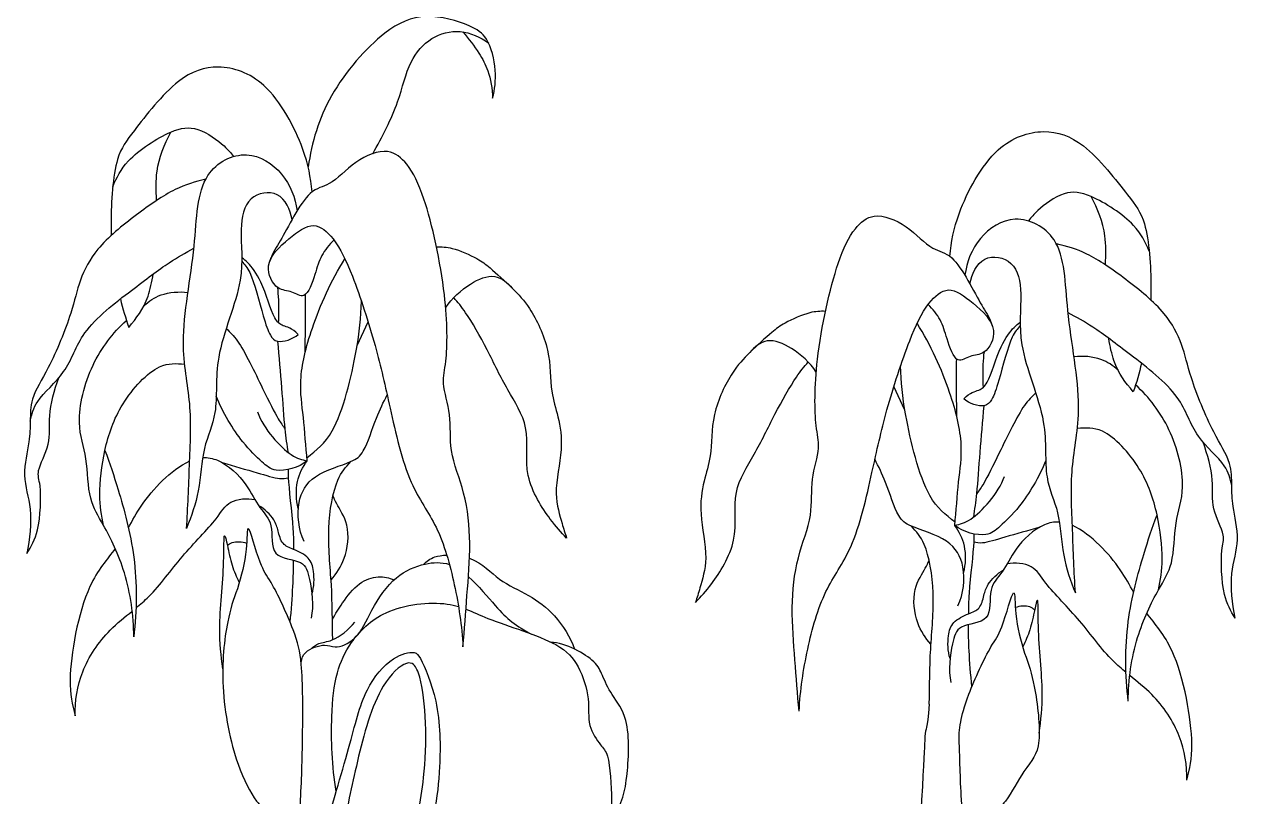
# Model space of a CAD drawing. Header units: millimetres. Extents: x 0.2 to 24.3, y 8.3 to 14.
# Drawn here: x 13.716 to 15.387, y 11.958 to 13.021 of the extents above; entities that cross this region are included whole.
import ezdxf

# ---------------------------------------------------------------- set-up
doc = ezdxf.new("R2010")
doc.units = ezdxf.units.MM
doc.layers.add('AG-PLANTS', color=7, linetype='Continuous', true_color=0x66ccff)

msp = doc.modelspace()

# ---------------------------------------------------------------- linework, layer by layer
at = {"layer": 'AG-PLANTS'}
for p, q in [((14.1743, 12.5789), (14.1895, 12.6115)), ((14.9285, 12.4902), (14.9133, 12.5227))]:
    msp.add_line(p, q, dxfattribs=at)
for points, knots in [([(14.3609, 12.9195), (14.3641, 12.932), (14.367, 12.957), (14.3559, 13.004), (14.3292, 13.0213), (14.2664, 13.0393), (14.2077, 13.0131), (14.1308, 12.9249), (14.112, 12.859), (14.107, 12.825)], [0.694749, 0.694749, 0.694749, 0.694749, 0.941891, 1.206924, 1.425871, 1.734824, 2.046675, 2.469107, 2.872775, 2.872775, 2.872775, 2.872775]), ([(14.1959, 12.8432), (14.2089, 12.8662), (14.2329, 12.9125), (14.244, 12.9698), (14.2747, 13.0052), (14.3168, 13.016), (14.3443, 13.0038), (14.3555, 12.9953)], [0, 0, 0, 0, 0.353586, 0.655691, 0.917169, 1.16929, 1.427749, 1.427749, 1.427749, 1.427749]), ([(14.3198, 13.0108), (14.3281, 13.0019), (14.3425, 12.9817), (14.3557, 12.958), (14.3608, 12.9322), (14.3609, 12.9195)], [0, 0, 0, 0, 0.2402865, 0.449019, 0.6947492, 0.6947492, 0.6947492, 0.6947492]), ([(14.1123, 12.7905), (14.1104, 12.8108), (14.1036, 12.8505), (14.054, 12.9454), (13.9833, 12.969), (13.9244, 12.9492), (13.8669, 12.8739), (13.8395, 12.839), (13.8353, 12.7685), (13.8357, 12.7363), (13.8358, 12.7306)], [0, 0, 0, 0, 0.310948, 0.712454, 1.038159, 1.34197, 1.720741, 1.990848, 2.362259, 2.445221, 2.445221, 2.445221, 2.445221]), ([(13.8381, 12.7977), (13.8434, 12.8105), (13.8552, 12.836), (13.9166, 12.8765), (13.9547, 12.8824), (13.9925, 12.8545), (14.0002, 12.8444), (14.004, 12.8392)], [0, 0, 0, 0, 0.256426, 0.58998, 0.833499, 1.093564, 1.268363, 1.268363, 1.268363, 1.268363]), ([(13.8982, 12.7787), (13.8976, 12.7934), (13.8965, 12.8244), (13.909, 12.8561), (13.9178, 12.8729)], [0.8056449, 0.8056449, 0.8056449, 0.8056449, 1.0161777, 1.3163752, 1.3163752, 1.3163752, 1.3163752]), ([(14.9904, 12.7018), (14.9923, 12.7221), (14.9991, 12.7618), (15.0488, 12.8567), (15.1194, 12.8802), (15.1783, 12.8605), (15.2358, 12.7851), (15.2633, 12.7502), (15.2674, 12.6797), (15.2671, 12.6475), (15.2669, 12.6419)], [0, 0, 0, 0, 0.310948, 0.712454, 1.038159, 1.34197, 1.720741, 1.990848, 2.362259, 2.445221, 2.445221, 2.445221, 2.445221]), ([(14.32, 12.1643), (14.3222, 12.1878), (14.3254, 12.2349), (14.3316, 12.3066), (14.3245, 12.3756), (14.2998, 12.4332), (14.3052, 12.4828), (14.2898, 12.5273), (14.299, 12.5593), (14.2988, 12.6514), (14.2705, 12.7791), (14.2463, 12.8282), (14.2171, 12.8532), (14.17, 12.8343), (14.1379, 12.7976), (14.1052, 12.796), (14.0693, 12.7208), (14.059, 12.7092), (14.054, 12.6951)], [0, 0, 0, 0, 0.334562, 0.672063, 1.002886, 1.313519, 1.593096, 1.855831, 2.076867, 2.456886, 2.918728, 3.209169, 3.431921, 3.701865, 3.97429, 4.190757, 4.539159, 4.740961, 4.740961, 4.740961, 4.740961]), ([(13.9395, 12.3271), (13.9415, 12.356), (13.9433, 12.4134), (13.9478, 12.5006), (13.9272, 12.5845), (13.9541, 12.7133), (13.9535, 12.8176), (14.0231, 12.8528), (14.0754, 12.8183), (14.0894, 12.7826), (14.0918, 12.7645)], [2.734988, 2.734988, 2.734988, 2.734988, 3.105615, 3.472319, 3.839353, 4.297962, 4.693712, 5.002501, 5.297131, 5.591591, 5.591591, 5.591591, 5.591591]), ([(13.9659, 12.8079), (13.9515, 12.8046), (13.922, 12.796), (13.8698, 12.7593), (13.8149, 12.7151), (13.7914, 12.669), (13.7819, 12.623), (13.7516, 12.5484), (13.7246, 12.508), (13.7245, 12.4747), (13.7239, 12.446), (13.7118, 12.399), (13.7285, 12.3542), (13.7238, 12.3126), (13.7197, 12.2925)], [-3.391373, -3.391373, -3.391373, -3.391373, -3.127, -2.809122, -2.47413, -2.196417, -1.92236, -1.565202, -1.288137, -1.06908, -0.855276, -0.585243, -0.311763, 0, 0, 0, 0]), ([(14.0849, 12.7527), (14.0823, 12.7657), (14.0695, 12.7953), (14.0207, 12.786), (14.0115, 12.7357), (14.0221, 12.6668), (13.9749, 12.5653), (13.9848, 12.4871), (13.9603, 12.4386), (13.9588, 12.3782), (13.9462, 12.344), (13.9395, 12.3271)], [0, 0, 0, 0, 0.250556, 0.49024, 0.754281, 1.087013, 1.503885, 1.851121, 2.136581, 2.441354, 2.734988, 2.734988, 2.734988, 2.734988]), ([(15.2647, 12.7089), (15.2593, 12.7217), (15.2475, 12.7472), (15.1861, 12.7878), (15.148, 12.7937), (15.1103, 12.7658), (15.1025, 12.7557), (15.0988, 12.7504)], [0, 0, 0, 0, 0.256426, 0.58998, 0.833499, 1.093564, 1.268363, 1.268363, 1.268363, 1.268363]), ([(15.2045, 12.69), (15.2051, 12.7046), (15.2062, 12.7356), (15.1938, 12.7673), (15.1849, 12.7841)], [0.8056449, 0.8056449, 0.8056449, 0.8056449, 1.0161777, 1.3163752, 1.3163752, 1.3163752, 1.3163752]), ([(14.7828, 12.0756), (14.7806, 12.0991), (14.7773, 12.1461), (14.7712, 12.2178), (14.7783, 12.2868), (14.8029, 12.3444), (14.7976, 12.394), (14.813, 12.4385), (14.8038, 12.4706), (14.8039, 12.5626), (14.8323, 12.6904), (14.8565, 12.7395), (14.8856, 12.7644), (14.9327, 12.7456), (14.9649, 12.7089), (14.9976, 12.7073), (15.0334, 12.632), (15.0438, 12.6204), (15.0487, 12.6063)], [0, 0, 0, 0, 0.334562, 0.672063, 1.002886, 1.313519, 1.593096, 1.855831, 2.076867, 2.456886, 2.918728, 3.209169, 3.431921, 3.701865, 3.97429, 4.190757, 4.539159, 4.740961, 4.740961, 4.740961, 4.740961]), ([(15.1632, 12.2383), (15.1612, 12.2672), (15.1595, 12.3246), (15.155, 12.4118), (15.1756, 12.4957), (15.1486, 12.6245), (15.1493, 12.7288), (15.0796, 12.764), (15.0273, 12.7295), (15.0133, 12.6939), (15.011, 12.6758)], [0, 0, 0, 0, 0.370627, 0.737331, 1.104365, 1.562974, 1.958723, 2.267513, 2.562142, 2.856603, 2.856603, 2.856603, 2.856603]), ([(14.1424, 12.7243), (14.1358, 12.7179), (14.1233, 12.7019), (14.1174, 12.6791), (14.1041, 12.64), (14.0844, 12.6554), (14.063, 12.6539), (14.0429, 12.6922), (14.0797, 12.7264), (14.1144, 12.7526), (14.1457, 12.725), (14.1699, 12.6735), (14.2012, 12.5769), (14.2191, 12.4952), (14.2432, 12.3878), (14.287, 12.3318), (14.3102, 12.2489), (14.3185, 12.193), (14.32, 12.1643)], [-4.492769, -4.492769, -4.492769, -4.492769, -4.301911, -4.092058, -3.865265, -3.700976, -3.522764, -3.295657, -3.023427, -2.776538, -2.5502, -2.247722, -1.849577, -1.475261, -1.065744, -0.731469, -0.368998, 0, 0, 0, 0]), ([(13.7244, 12.4751), (13.7267, 12.4845), (13.731, 12.5049), (13.777, 12.5415), (13.793, 12.6011), (13.8634, 12.6547), (13.9141, 12.6934), (13.9381, 12.7067), (13.9496, 12.7129)], [0, 0, 0, 0, 0.213518, 0.50666, 0.81633, 1.187043, 1.50638, 1.755206, 1.755206, 1.755206, 1.755206]), ([(14.2836, 12.7148), (14.2909, 12.7149), (14.3052, 12.7148), (14.3407, 12.6991), (14.3573, 12.6865), (14.3894, 12.6573), (14.4134, 12.6312), (14.4418, 12.5735), (14.4395, 12.5162), (14.4522, 12.4811), (14.4586, 12.435), (14.4434, 12.3765), (14.4564, 12.3348), (14.4604, 12.3207), (14.4628, 12.314)], [0, 0, 0, 0, 0.185171, 0.426288, 0.614328, 0.868828, 1.110967, 1.424908, 1.724516, 1.963577, 2.231556, 2.54163, 2.798625, 2.981367, 2.981367, 2.981367, 2.981367]), ([(15.3831, 12.2037), (15.379, 12.2238), (15.3743, 12.2655), (15.391, 12.3103), (15.3789, 12.3572), (15.3783, 12.386), (15.3782, 12.4193), (15.3512, 12.4597), (15.3209, 12.5342), (15.3114, 12.5803), (15.2879, 12.6263), (15.233, 12.6706), (15.1808, 12.7073), (15.1513, 12.7158), (15.1369, 12.7191)], [0, 0, 0, 0, 0.311763, 0.585243, 0.855276, 1.06908, 1.288137, 1.565202, 1.92236, 2.196417, 2.47413, 2.809122, 3.127, 3.391373, 3.391373, 3.391373, 3.391373]), ([(14.0933, 12.5944), (14.0845, 12.6034), (14.0712, 12.6054), (14.0584, 12.6163), (14.0448, 12.6673), (14.0252, 12.6927), (14.0186, 12.6977), (14.0156, 12.6998)], [1.061681, 1.061681, 1.061681, 1.061681, 1.24158, 1.41879, 1.741552, 1.993073, 2.140749, 2.140749, 2.140749, 2.140749]), ([(14.1057, 12.4201), (14.1037, 12.4401), (14.1012, 12.4805), (14.093, 12.5323), (14.1108, 12.6059), (14.1387, 12.6688), (14.1575, 12.6984)], [0, 0, 0, 0, 0.308586, 0.593113, 0.934426, 1.342222, 1.342222, 1.342222, 1.342222]), ([(15.0179, 12.6639), (15.0204, 12.6769), (15.0333, 12.7066), (15.0821, 12.6973), (15.0912, 12.6469), (15.0806, 12.578), (15.1279, 12.4765), (15.1179, 12.3983), (15.1425, 12.3499), (15.144, 12.2894), (15.1565, 12.2552), (15.1632, 12.2383)], [0, 0, 0, 0, 0.250556, 0.49024, 0.754281, 1.087013, 1.503885, 1.851121, 2.136581, 2.441354, 2.734988, 2.734988, 2.734988, 2.734988]), ([(14.0156, 12.6952), (14.0196, 12.6902), (14.0291, 12.6811), (14.0444, 12.6198), (14.0534, 12.5938), (14.0641, 12.5808), (14.086, 12.5877), (14.0933, 12.5944)], [0, 0, 0, 0, 0.174387, 0.487668, 0.700626, 0.844957, 1.061681, 1.061681, 1.061681, 1.061681]), ([(13.86, 12.604), (13.8706, 12.6171), (13.8844, 12.6331), (13.8919, 12.6664), (13.8938, 12.6776)], [3.0425123, 3.0425123, 3.0425123, 3.0425123, 3.3255218, 3.4551643, 3.4551643, 3.4551643, 3.4551643]), ([(14.2963, 12.6313), (14.3049, 12.6444), (14.328, 12.6648), (14.3641, 12.6804), (14.3817, 12.6655), (14.3878, 12.6582)], [0, 0, 0, 0, 0.2722357, 0.507905, 0.7210171, 0.7210171, 0.7210171, 0.7210171]), ([(13.881, 12.6338), (13.8878, 12.6401), (13.9036, 12.6513), (13.9293, 12.6538), (13.9415, 12.652)], [0, 0, 0, 0, 0.20982, 0.4517409, 0.4517409, 0.4517409, 0.4517409]), ([(14.0662, 12.6104), (14.067, 12.6208), (14.0669, 12.6417), (14.0657, 12.6532), (14.065, 12.659)], [0, 0, 0, 0, 0.2222882, 0.3881289, 0.3881289, 0.3881289, 0.3881289]), ([(14.1027, 12.5691), (14.1031, 12.5845), (14.1034, 12.6154), (14.1032, 12.6379), (14.1031, 12.6492)], [0, 0, 0, 0, 0.2703779, 0.5016565, 0.5016565, 0.5016565, 0.5016565]), ([(14.7828, 12.0756), (14.7843, 12.1042), (14.7926, 12.1601), (14.8158, 12.2431), (14.8596, 12.299), (14.8837, 12.4065), (14.9016, 12.4882), (14.9329, 12.5848), (14.9571, 12.6363), (14.9884, 12.6639), (15.0231, 12.6377), (15.0599, 12.6035), (15.0397, 12.5651), (15.0184, 12.5666), (14.9986, 12.5513), (14.9853, 12.5904), (14.9794, 12.6132), (14.967, 12.6292), (14.9604, 12.6356)], [0, 0, 0, 0, 0.368998, 0.731469, 1.065744, 1.475261, 1.849577, 2.247722, 2.5502, 2.776538, 3.023427, 3.295657, 3.522764, 3.700976, 3.865265, 4.092058, 4.301911, 4.492769, 4.492769, 4.492769, 4.492769]), ([(14.1053, 12.4245), (14.1184, 12.4352), (14.1474, 12.4561), (14.1758, 12.5743), (14.1794, 12.6171), (14.1802, 12.6401)], [0, 0, 0, 0, 0.282706, 0.709078, 1.039181, 1.039181, 1.039181, 1.039181]), ([(14.4628, 12.314), (14.4546, 12.3221), (14.4394, 12.3393), (14.4005, 12.3991), (14.4146, 12.4669), (14.3798, 12.5182), (14.355, 12.5717), (14.325, 12.6245), (14.3132, 12.6384), (14.3074, 12.6451)], [2.981367, 2.981367, 2.981367, 2.981367, 3.21454, 3.539922, 3.862263, 4.165559, 4.477964, 4.783389, 4.988221, 4.988221, 4.988221, 4.988221]), ([(13.8669, 12.1779), (13.8668, 12.2075), (13.8587, 12.2653), (13.8268, 12.3312), (13.8033, 12.3666), (13.8041, 12.4253), (13.7854, 12.4726), (13.8064, 12.5561), (13.838, 12.5961), (13.8568, 12.6136)], [0, 0, 0, 0, 0.374722, 0.7106, 0.966773, 1.26101, 1.544132, 1.901849, 2.250614, 2.250614, 2.250614, 2.250614]), ([(14.8191, 12.6261), (14.8119, 12.6262), (14.7976, 12.6261), (14.7621, 12.6103), (14.7454, 12.5978), (14.7133, 12.5686), (14.6894, 12.5424), (14.6609, 12.4848), (14.6633, 12.4275), (14.6506, 12.3924), (14.6442, 12.3463), (14.6593, 12.2877), (14.6464, 12.2461), (14.6424, 12.2319), (14.64, 12.2253)], [0, 0, 0, 0, 0.185171, 0.426288, 0.614328, 0.868828, 1.110967, 1.424908, 1.724516, 1.963577, 2.231556, 2.54163, 2.798625, 2.981367, 2.981367, 2.981367, 2.981367]), ([(15.3784, 12.3864), (15.376, 12.3957), (15.3717, 12.4162), (15.3258, 12.4528), (15.3098, 12.5124), (15.2393, 12.5659), (15.1887, 12.6047), (15.1647, 12.618), (15.1531, 12.6241)], [0, 0, 0, 0, 0.213518, 0.50666, 0.81633, 1.187043, 1.50638, 1.755206, 1.755206, 1.755206, 1.755206]), ([(13.9942, 12.6024), (13.9997, 12.597), (14.0122, 12.5866), (14.0441, 12.52), (14.0646, 12.4787), (14.072, 12.4687), (14.0753, 12.4642)], [0, 0, 0, 0, 0.1921311, 0.5334609, 0.8065221, 0.9690284, 0.9690284, 0.9690284, 0.9690284]), ([(14.997, 12.3313), (14.9991, 12.3513), (15.0016, 12.3918), (15.0098, 12.4436), (14.992, 12.5172), (14.964, 12.58), (14.9452, 12.6096)], [0, 0, 0, 0, 0.308586, 0.593113, 0.934426, 1.342222, 1.342222, 1.342222, 1.342222]), ([(15.0094, 12.5057), (15.0183, 12.5147), (15.0316, 12.5167), (15.0444, 12.5276), (15.058, 12.5785), (15.0776, 12.6039), (15.0842, 12.6089), (15.0871, 12.6111)], [0, 0, 0, 0, 0.179899, 0.357109, 0.679871, 0.931393, 1.079068, 1.079068, 1.079068, 1.079068]), ([(15.0872, 12.6065), (15.0832, 12.6015), (15.0737, 12.5923), (15.0584, 12.531), (15.0494, 12.505), (15.0386, 12.4921), (15.0167, 12.499), (15.0094, 12.5057)], [0, 0, 0, 0, 0.174387, 0.487668, 0.700626, 0.844957, 1.061681, 1.061681, 1.061681, 1.061681]), ([(14.0797, 12.4316), (14.078, 12.4424), (14.0746, 12.4646), (14.071, 12.5222), (14.0672, 12.5635), (14.0652, 12.5849)], [0, 0, 0, 0, 0.2277441, 0.5270148, 0.8462332, 0.8462332, 0.8462332, 0.8462332]), ([(14.8064, 12.5425), (14.7979, 12.5556), (14.7747, 12.5761), (14.7387, 12.5916), (14.7211, 12.5768), (14.715, 12.5694)], [0, 0, 0, 0, 0.2722357, 0.507905, 0.7210171, 0.7210171, 0.7210171, 0.7210171]), ([(15.2428, 12.5153), (15.2321, 12.5284), (15.2184, 12.5443), (15.2108, 12.5776), (15.209, 12.5889)], [0, 0, 0, 0, 0.2830096, 0.412652, 0.412652, 0.412652, 0.412652]), ([(15.0366, 12.5216), (15.0358, 12.532), (15.0358, 12.5529), (15.0371, 12.5645), (15.0378, 12.5702)], [0, 0, 0, 0, 0.2222882, 0.3881289, 0.3881289, 0.3881289, 0.3881289]), ([(15.2218, 12.5451), (15.2149, 12.5514), (15.1992, 12.5625), (15.1735, 12.5651), (15.1613, 12.5633)], [0, 0, 0, 0, 0.20982, 0.4517409, 0.4517409, 0.4517409, 0.4517409]), ([(13.8254, 12.3312), (13.8223, 12.3451), (13.8179, 12.3737), (13.8254, 12.4368), (13.8462, 12.499), (13.8989, 12.5566), (13.9254, 12.5544), (13.9369, 12.5534)], [0, 0, 0, 0, 0.259196, 0.571177, 0.900567, 1.237369, 1.471343, 1.471343, 1.471343, 1.471343]), ([(14.64, 12.2253), (14.6482, 12.2333), (14.6633, 12.2505), (14.7022, 12.3103), (14.6881, 12.3781), (14.723, 12.4295), (14.7478, 12.483), (14.7778, 12.5357), (14.7896, 12.5496), (14.7953, 12.5564)], [0, 0, 0, 0, 0.233173, 0.558555, 0.880896, 1.184192, 1.496597, 1.802023, 2.006854, 2.006854, 2.006854, 2.006854]), ([(14.9975, 12.3358), (14.9844, 12.3464), (14.9554, 12.3673), (14.9269, 12.4856), (14.9234, 12.5284), (14.9226, 12.5513)], [0, 0, 0, 0, 0.282706, 0.709078, 1.039181, 1.039181, 1.039181, 1.039181]), ([(15.0001, 12.4804), (14.9997, 12.4958), (14.9994, 12.5266), (14.9995, 12.5492), (14.9997, 12.5605)], [0, 0, 0, 0, 0.2703779, 0.5016565, 0.5016565, 0.5016565, 0.5016565]), ([(13.7197, 12.2925), (13.7259, 12.3027), (13.7377, 12.3224), (13.7404, 12.3865), (13.7317, 12.4063), (13.7543, 12.444), (13.7478, 12.4826), (13.7577, 12.5177), (13.7637, 12.5345)], [0, 0, 0, 0, 0.237806, 0.54748, 0.730359, 0.977225, 1.226636, 1.517826, 1.517826, 1.517826, 1.517826]), ([(15.1086, 12.5137), (15.103, 12.5082), (15.0905, 12.4978), (15.0586, 12.4313), (15.0382, 12.39), (15.0308, 12.3799), (15.0275, 12.3754)], [0, 0, 0, 0, 0.1921311, 0.5334609, 0.8065221, 0.9690284, 0.9690284, 0.9690284, 0.9690284]), ([(15.2359, 12.0892), (15.236, 12.1188), (15.2441, 12.1765), (15.276, 12.2424), (15.2995, 12.2779), (15.2986, 12.3366), (15.3173, 12.3839), (15.2964, 12.4673), (15.2648, 12.5074), (15.246, 12.5248)], [0, 0, 0, 0, 0.374722, 0.7106, 0.966773, 1.26101, 1.544132, 1.901849, 2.250614, 2.250614, 2.250614, 2.250614]), ([(14.1057, 12.4201), (14.0941, 12.4109), (14.0616, 12.402), (14.0427, 12.4196), (14.014, 12.4461), (13.9893, 12.4869), (13.9804, 12.5094)], [0.464482, 0.464482, 0.464482, 0.464482, 0.729685, 0.919496, 1.165523, 1.50444, 1.50444, 1.50444, 1.50444]), ([(14.1013, 12.3094), (14.0938, 12.3257), (14.0893, 12.3639), (14.1121, 12.4031), (14.1668, 12.4173), (14.1852, 12.4316), (14.2002, 12.4811), (14.2105, 12.5006), (14.2156, 12.5111)], [0, 0, 0, 0, 0.291175, 0.549252, 0.838072, 1.027935, 1.305394, 1.541286, 1.541286, 1.541286, 1.541286]), ([(15.0231, 12.3429), (15.0248, 12.3537), (15.0282, 12.3759), (15.0317, 12.4335), (15.0356, 12.4747), (15.0376, 12.4961)], [0, 0, 0, 0, 0.2277441, 0.5270148, 0.8462332, 0.8462332, 0.8462332, 0.8462332]), ([(14.0373, 12.4876), (14.0455, 12.464), (14.0816, 12.4248), (14.0981, 12.4221), (14.1057, 12.4201)], [-0.5376102, -0.5376102, -0.5376102, -0.5376102, -0.1934577, 0, 0, 0, 0]), ([(15.2774, 12.2425), (15.2804, 12.2563), (15.2849, 12.285), (15.2773, 12.3481), (15.2566, 12.4103), (15.2039, 12.4679), (15.1773, 12.4656), (15.1658, 12.4647)], [0, 0, 0, 0, 0.259196, 0.571177, 0.900567, 1.237369, 1.471343, 1.471343, 1.471343, 1.471343]), ([(15.3831, 12.2037), (15.3769, 12.2139), (15.3651, 12.2337), (15.3623, 12.2977), (15.371, 12.3175), (15.3485, 12.3553), (15.355, 12.3938), (15.345, 12.4289), (15.3391, 12.4458)], [0, 0, 0, 0, 0.237806, 0.54748, 0.730359, 0.977225, 1.226636, 1.517826, 1.517826, 1.517826, 1.517826]), ([(13.8272, 12.4346), (13.834, 12.4167), (13.8464, 12.3796), (13.8721, 12.2861), (13.8712, 12.2142), (13.8669, 12.1779)], [-1.105047, -1.105047, -1.105047, -1.105047, -0.803917, -0.416395, 0, 0, 0, 0]), ([(13.8595, 12.3281), (13.8649, 12.3379), (13.8821, 12.3695), (13.917, 12.4068), (13.9439, 12.4204)], [1.2087486, 1.2087486, 1.2087486, 1.2087486, 1.3950189, 1.7809821, 1.7809821, 1.7809821, 1.7809821]), ([(13.9617, 12.4247), (13.9687, 12.425), (13.9909, 12.421), (14.0237, 12.389), (14.0383, 12.3555), (14.0613, 12.334), (14.0519, 12.2849), (14.1015, 12.2853), (14.11, 12.2561), (14.1151, 12.2209), (14.111, 12.2037)], [1.886108, 1.886108, 1.886108, 1.886108, 2.013694, 2.298602, 2.539198, 2.755299, 3.001485, 3.240736, 3.445135, 3.735248, 3.735248, 3.735248, 3.735248]), ([(13.9888, 12.4178), (14.0047, 12.4129), (14.035, 12.4049), (14.0669, 12.3944), (14.0756, 12.3962), (14.0795, 12.3969)], [0, 0, 0, 0, 0.2808471, 0.5055965, 0.6422199, 0.6422199, 0.6422199, 0.6422199]), ([(14.0934, 12.3547), (14.0903, 12.3666), (14.0894, 12.3924), (14.0995, 12.4117), (14.1057, 12.4201)], [0, 0, 0, 0, 0.2418767, 0.464482, 0.464482, 0.464482, 0.464482]), ([(14.1408, 12.174), (14.1404, 12.1992), (14.1403, 12.2501), (14.1317, 12.3246), (14.1437, 12.3949), (14.1586, 12.4115), (14.1655, 12.4192)], [0, 0, 0, 0, 0.346198, 0.696278, 1.023573, 1.244257, 1.244257, 1.244257, 1.244257]), ([(15.0015, 12.2207), (15.009, 12.2369), (15.0135, 12.2751), (14.9907, 12.3143), (14.936, 12.3286), (14.9175, 12.3428), (14.9026, 12.3923), (14.8923, 12.4118), (14.8871, 12.4224)], [0, 0, 0, 0, 0.291175, 0.549252, 0.838072, 1.027935, 1.305394, 1.541286, 1.541286, 1.541286, 1.541286]), ([(15.1224, 12.4207), (15.1135, 12.3981), (15.0888, 12.3573), (15.0601, 12.3308), (15.0412, 12.3133), (15.0087, 12.3221), (14.997, 12.3313)], [0, 0, 0, 0, 0.338917, 0.584943, 0.774754, 1.039958, 1.039958, 1.039958, 1.039958]), ([(14.0793, 12.4083), (14.0793, 12.4045), (14.0787, 12.397), (14.0863, 12.3327), (14.0869, 12.3069), (14.0869, 12.2984)], [0, 0, 0, 0, 0.1346666, 0.4681363, 0.6343887, 0.6343887, 0.6343887, 0.6343887]), ([(14.997, 12.3313), (15.0047, 12.3334), (15.0211, 12.336), (15.0573, 12.3752), (15.0655, 12.3988)], [0, 0, 0, 0, 0.1934577, 0.5376102, 0.5376102, 0.5376102, 0.5376102]), ([(13.87, 12.2177), (13.876, 12.2227), (13.8997, 12.2432), (13.9306, 12.2887), (13.9812, 12.3379), (13.9967, 12.3673), (14.0228, 12.3691), (14.0337, 12.3671)], [0.862999, 0.862999, 0.862999, 0.862999, 0.974441, 1.312272, 1.644246, 1.863958, 2.093483, 2.093483, 2.093483, 2.093483]), ([(14.1385, 12.2566), (14.1462, 12.2652), (14.1595, 12.2846), (14.1655, 12.332), (14.1458, 12.3604), (14.1428, 12.3686), (14.1411, 12.3723)], [0, 0, 0, 0, 0.2339574, 0.5031362, 0.7294313, 0.8692207, 0.8692207, 0.8692207, 0.8692207]), ([(14.1122, 12.2368), (14.1154, 12.2467), (14.1157, 12.2679), (14.1095, 12.2879), (14.0871, 12.2988), (14.0704, 12.3044), (14.0655, 12.3243), (14.0613, 12.3398), (14.0471, 12.3541), (14.0388, 12.3587)], [0, 0, 0, 0, 0.222052, 0.398659, 0.591121, 0.753895, 0.923594, 1.085119, 1.29794, 1.29794, 1.29794, 1.29794]), ([(15.2359, 12.0892), (15.2316, 12.1255), (15.2307, 12.1973), (15.2564, 12.2909), (15.2688, 12.328), (15.2755, 12.3459)], [0, 0, 0, 0, 0.416395, 0.803917, 1.105047, 1.105047, 1.105047, 1.105047]), ([(14.0962, 11.9475), (14.098, 11.9791), (14.0996, 12.0391), (14.1, 12.1411), (14.0892, 12.1851), (14.0561, 12.2563), (14.0405, 12.2734), (14.0218, 12.3484), (14.0236, 12.2912), (14.015, 12.2619), (14.0095, 12.2442)], [0, 0, 0, 0, 0.387443, 0.780079, 1.058553, 1.395548, 1.619013, 1.898237, 2.111571, 2.408401, 2.408401, 2.408401, 2.408401]), ([(14.9619, 12.0852), (14.9624, 12.1105), (14.9625, 12.1614), (14.971, 12.2358), (14.9591, 12.3062), (14.9442, 12.3228), (14.9373, 12.3304)], [0, 0, 0, 0, 0.346198, 0.696278, 1.023573, 1.244257, 1.244257, 1.244257, 1.244257]), ([(15.1411, 12.3359), (15.134, 12.3363), (15.1119, 12.3322), (15.079, 12.3003), (15.0645, 12.2668), (15.0414, 12.2453), (15.0508, 12.1961), (15.0012, 12.1965), (14.9928, 12.1674), (14.9877, 12.1322), (14.9918, 12.1149)], [1.886108, 1.886108, 1.886108, 1.886108, 2.013694, 2.298602, 2.539198, 2.755299, 3.001485, 3.240736, 3.445135, 3.735248, 3.735248, 3.735248, 3.735248]), ([(15.0093, 12.266), (15.0124, 12.2779), (15.0133, 12.3037), (15.0032, 12.3229), (14.997, 12.3313)], [0, 0, 0, 0, 0.2418767, 0.464482, 0.464482, 0.464482, 0.464482]), ([(15.114, 12.329), (15.0981, 12.3241), (15.0678, 12.3161), (15.0359, 12.3056), (15.0272, 12.3075), (15.0233, 12.3081)], [0, 0, 0, 0, 0.2808471, 0.5055965, 0.6422199, 0.6422199, 0.6422199, 0.6422199]), ([(15.2433, 12.2394), (15.2378, 12.2491), (15.2206, 12.2808), (15.1858, 12.318), (15.1589, 12.3317)], [1.2087486, 1.2087486, 1.2087486, 1.2087486, 1.3950189, 1.7809821, 1.7809821, 1.7809821, 1.7809821]), ([(13.9895, 12.134), (13.9871, 12.1524), (13.9823, 12.1896), (13.9922, 12.2724), (13.9903, 12.3279), (13.9965, 12.3012), (14.0013, 12.2763), (14.0083, 12.2605), (14.0122, 12.2529)], [0, 0, 0, 0, 0.297096, 0.677058, 0.916916, 1.063547, 1.275532, 1.476534, 1.476534, 1.476534, 1.476534]), ([(15.0235, 12.3196), (15.0235, 12.3158), (15.0241, 12.3082), (15.0164, 12.244), (15.0159, 12.2181), (15.0158, 12.2097)], [0, 0, 0, 0, 0.1346666, 0.4681363, 0.6343887, 0.6343887, 0.6343887, 0.6343887]), ([(13.8414, 12.2994), (13.8304, 12.2848), (13.7962, 12.2472), (13.7736, 12.1179), (13.7823, 12.0855), (13.7861, 12.0691)], [-1.026521, -1.026521, -1.026521, -1.026521, -0.737207, -0.282856, 0, 0, 0, 0]), ([(13.9958, 12.3036), (13.9978, 12.3054), (14.0019, 12.3094), (14.0162, 12.3094), (14.0223, 12.3068)], [0, 0, 0, 0, 0.1122392, 0.2888181, 0.2888181, 0.2888181, 0.2888181]), ([(14.0821, 12.1982), (14.0839, 12.2145), (14.0863, 12.2474), (14.0868, 12.2714), (14.0868, 12.2834)], [0, 0, 0, 0, 0.2794326, 0.5180225, 0.5180225, 0.5180225, 0.5180225]), ([(14.0972, 12.1433), (14.0983, 12.1481), (14.1006, 12.1588), (14.1306, 12.1698), (14.1435, 12.1608), (14.1767, 12.1738), (14.1932, 12.216), (14.2251, 12.263), (14.2653, 12.2796), (14.29, 12.2814), (14.3015, 12.2774)], [0, 0, 0, 0, 0.152657, 0.362565, 0.514164, 0.730333, 0.99843, 1.295758, 1.559027, 1.767242, 1.767242, 1.767242, 1.767242]), ([(14.2657, 12.2776), (14.2704, 12.2818), (14.2762, 12.2879), (14.2915, 12.2902), (14.2977, 12.2905)], [0, 0, 0, 0, 0.1730969, 0.2744723, 0.2744723, 0.2744723, 0.2744723]), ([(14.329, 12.2863), (14.348, 12.2787), (14.368, 12.2545), (14.4115, 12.2364), (14.4486, 12.2089), (14.4675, 12.1776), (14.4738, 12.161)], [0.437927, 0.437927, 0.437927, 0.437927, 0.715421, 0.988886, 1.262186, 1.557697, 1.557697, 1.557697, 1.557697]), ([(14.9643, 12.1679), (14.9565, 12.1764), (14.9432, 12.1959), (14.9372, 12.2433), (14.957, 12.2716), (14.96, 12.2798), (14.9617, 12.2836)], [0, 0, 0, 0, 0.2339574, 0.5031362, 0.7294313, 0.8692207, 0.8692207, 0.8692207, 0.8692207]), ([(15.2328, 12.129), (15.2268, 12.1339), (15.2031, 12.1544), (15.1722, 12.1999), (15.1215, 12.2491), (15.1061, 12.2785), (15.08, 12.2804), (15.0691, 12.2783)], [0.862999, 0.862999, 0.862999, 0.862999, 0.974441, 1.312272, 1.644246, 1.863958, 2.093483, 2.093483, 2.093483, 2.093483]), ([(14.1404, 12.2017), (14.1444, 12.2097), (14.1538, 12.2248), (14.1756, 12.2533), (14.2031, 12.263), (14.2185, 12.2594), (14.2252, 12.2565)], [0, 0, 0, 0, 0.2061257, 0.4418634, 0.6503192, 0.8374275, 0.8374275, 0.8374275, 0.8374275]), ([(14.9906, 12.1481), (14.9874, 12.158), (14.987, 12.1792), (14.9933, 12.1992), (15.0157, 12.2101), (15.0324, 12.2157), (15.0373, 12.2356), (15.0415, 12.251), (15.0556, 12.2653), (15.064, 12.27)], [0, 0, 0, 0, 0.222052, 0.398659, 0.591121, 0.753895, 0.923594, 1.085119, 1.29794, 1.29794, 1.29794, 1.29794]), ([(14.3276, 12.2606), (14.3414, 12.2483), (14.3672, 12.2174), (14.3857, 12.1988), (14.4049, 12.1865), (14.4144, 12.1818)], [1.9206697, 1.9206697, 1.9206697, 1.9206697, 2.16207, 2.3878089, 2.6117736, 2.6117736, 2.6117736, 2.6117736]), ([(14.0095, 12.2442), (14.004, 12.2293), (13.9938, 12.1976), (13.9845, 12.1079), (14.0055, 12.0049), (14.0334, 11.9518), (14.0467, 11.9396), (14.0529, 11.9342)], [2.408401, 2.408401, 2.408401, 2.408401, 2.682749, 3.058559, 3.47259, 3.772592, 3.96937, 3.96937, 3.96937, 3.96937]), ([(15.0066, 11.9475), (15.0048, 11.9791), (15.0032, 12.0391), (15.0027, 12.0523), (15.0135, 12.0964), (15.0467, 12.1675), (15.0622, 12.1846), (15.0809, 12.2596), (15.0792, 12.2024), (15.0878, 12.1732), (15.0932, 12.1554)], [0, 0, 0, 0, 0.387443, 0.780079, 1.058553, 1.395548, 1.619013, 1.898237, 2.111571, 2.408401, 2.408401, 2.408401, 2.408401]), ([(15.1133, 12.0452), (15.1156, 12.0637), (15.1204, 12.1009), (15.1106, 12.1836), (15.1125, 12.2391), (15.1063, 12.2125), (15.1015, 12.1875), (15.0945, 12.1718), (15.0906, 12.1642)], [0, 0, 0, 0, 0.297096, 0.677058, 0.916916, 1.063547, 1.275532, 1.476534, 1.476534, 1.476534, 1.476534]), ([(13.7861, 12.0691), (13.7859, 12.0896), (13.7921, 12.1317), (13.8258, 12.1822), (13.8545, 12.205), (13.8648, 12.2134)], [0, 0, 0, 0, 0.312077, 0.6419499, 0.8309523, 0.8309523, 0.8309523, 0.8309523]), ([(14.1455, 11.9651), (14.1396, 11.9989), (14.1375, 12.0664), (14.1445, 12.128), (14.1645, 12.1724), (14.2103, 12.2193), (14.2815, 12.2274), (14.309, 12.2211), (14.3139, 12.2196)], [0, 0, 0, 0, 0.403462, 0.713926, 0.98345, 1.298994, 1.665, 1.747898, 1.747898, 1.747898, 1.747898]), ([(14.3242, 12.216), (14.3336, 12.2124), (14.3656, 12.1971), (14.4509, 12.1726), (14.4805, 12.1394), (14.4955, 12.0928), (14.4904, 12.0565), (14.5093, 12.0283), (14.5224, 12.0157), (14.525, 11.9517), (14.525, 11.9329), (14.5247, 11.9223)], [1.807611, 1.807611, 1.807611, 1.807611, 1.971636, 2.369109, 2.631577, 2.901336, 3.141705, 3.360548, 3.530682, 3.839096, 4.062378, 4.062378, 4.062378, 4.062378]), ([(15.107, 12.2149), (15.105, 12.2166), (15.1008, 12.2206), (15.0866, 12.2207), (15.0805, 12.2181)], [0, 0, 0, 0, 0.1122392, 0.2888181, 0.2888181, 0.2888181, 0.2888181]), ([(14.1112, 12.1616), (14.1143, 12.1644), (14.1215, 12.1705), (14.1417, 12.1709), (14.1631, 12.1878), (14.1712, 12.1983)], [0, 0, 0, 0, 0.1411161, 0.3147139, 0.5653156, 0.5653156, 0.5653156, 0.5653156]), ([(15.0207, 12.1094), (15.0189, 12.1258), (15.0165, 12.1587), (15.016, 12.1827), (15.0159, 12.1947)], [0, 0, 0, 0, 0.2794326, 0.5180225, 0.5180225, 0.5180225, 0.5180225]), ([(15.3167, 11.9804), (15.3205, 11.9968), (15.3292, 12.0291), (15.3065, 12.1584), (15.2724, 12.196), (15.2614, 12.2106)], [0, 0, 0, 0, 0.282856, 0.737207, 1.026521, 1.026521, 1.026521, 1.026521]), ([(14.5247, 11.9223), (14.5305, 11.9322), (14.5403, 11.9548), (14.5467, 11.9845), (14.5515, 12.0655), (14.5251, 12.096), (14.5114, 12.1254), (14.5034, 12.1466), (14.4623, 12.1691), (14.4406, 12.1708)], [4.062378, 4.062378, 4.062378, 4.062378, 4.295281, 4.521997, 4.871476, 5.123727, 5.341103, 5.528587, 5.850008, 5.850008, 5.850008, 5.850008]), ([(14.1208, 11.7863), (14.1193, 11.81), (14.1196, 11.8539), (14.1306, 11.9093), (14.1326, 11.9237), (14.1655, 12.0291), (14.182, 12.1035), (14.2193, 12.1502), (14.2537, 12.1595), (14.2633, 12.1468), (14.2888, 12.0868), (14.2894, 11.9995), (14.2845, 11.9573), (14.2806, 11.9365)], [0, 0, 0, 0, 0.335489, 0.621144, 0.777733, 1.184915, 1.55046, 1.848123, 2.063377, 2.201588, 2.515031, 2.892113, 3.208784, 3.208784, 3.208784, 3.208784]), ([(15.0932, 12.1554), (15.0988, 12.1405), (15.1089, 12.1089), (15.1182, 12.0192), (15.0973, 12.0049), (15.0693, 11.9518), (15.0561, 11.9396), (15.0499, 11.9342)], [0, 0, 0, 0, 0.274348, 0.650158, 1.064189, 1.364191, 1.560969, 1.560969, 1.560969, 1.560969]), ([(14.2584, 11.9357), (14.2616, 11.9518), (14.2669, 11.9847), (14.2711, 12.0578), (14.2629, 12.12), (14.2538, 12.1408), (14.2395, 12.1443), (14.2009, 12.1087), (14.1733, 12.0051), (14.1546, 11.9113), (14.1361, 11.8349), (14.1568, 11.7744), (14.1586, 11.7621), (14.1599, 11.7563)], [0, 0, 0, 0, 0.278764, 0.623177, 0.939665, 1.114976, 1.24082, 1.506642, 1.922123, 2.318337, 2.671458, 2.977099, 3.144311, 3.144311, 3.144311, 3.144311]), ([(15.3167, 11.9804), (15.3168, 12.0009), (15.3106, 12.043), (15.2769, 12.0935), (15.2483, 12.1163), (15.238, 12.1247)], [0, 0, 0, 0, 0.312077, 0.6419499, 0.8309523, 0.8309523, 0.8309523, 0.8309523]), ([(14.9619, 12.0852), (14.9591, 12.0473), (14.9553, 12.0599), (14.955, 12.0011), (14.9401, 11.7675)], [0, 0, 0, 0, 0.4248383, 0.7981236, 0.7981236, 0.7981236, 0.7981236])]:
    msp.add_open_spline(points, degree=3, knots=knots, dxfattribs=at)
for points in [[(13.8485, 12.6432), (13.8518, 12.63), (13.8556, 12.6166), (13.86, 12.604)], [(15.2542, 12.5545), (15.251, 12.5412), (15.2472, 12.5279), (15.2428, 12.5153)]]:
    msp.add_open_spline(points, degree=3, dxfattribs=at)

doc.saveas('drawing.dxf')
